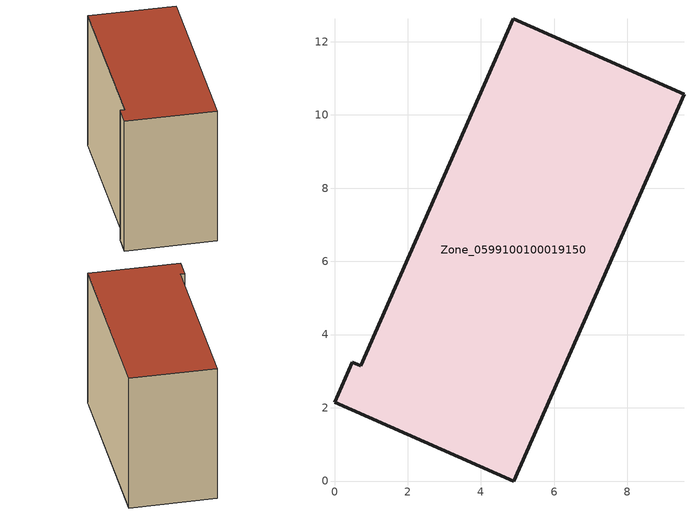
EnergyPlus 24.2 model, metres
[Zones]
Zone_0599100100019150
 floor ground (C_G): 4.9,0 0,2.15 0.48,3.25 0.71,3.15 4.88,12.62 9.55,10.57 z0
 wall outside (C_F): 4.9,0 9.55,10.57 4.88,12.62 0.71,3.15 0.48,3.25 0,2.15 4.9,0 z0:8.6
 roof outside (C_R): 0,2.15 4.9,0 9.55,10.57 4.88,12.62 0.71,3.15 0.48,3.25 z8.6
[BUILDING]
Pand.0599100100019150: North Axis=0; Terrain=City; Loads Convergence Tolerance Value=0.04; Temperature Convergence Tolerance Value=0.4; Solar Distribution=FullExterior; Maximum Number of Warmup Days=25; Minimum Number of Warmup Days=1
[Site:Location]
Rotterdam.The.Hague.AP_ZH_NLD Design_Conditions: Latitude=51.96; Longitude=4.45; Time Zone=1; Elevation=-4.5
[SITE:GROUNDTEMPERATURE:BUILDINGSURFACE]
18, 18, 18, 18, 18, 18, 18, 18, 18, 18, 18, 18
[MATERIAL] Thermal Absorptance=0.9; Solar Absorptance=0.7; Visible Absorptance=0.7
Name | Roughness | Thickness | Conductivity | Density | Specific Heat
G.TI.2015-2018 | MediumSmooth | 0.15 | 0.0428571 | 540 | 1210
F.TI.2015-2018 | Rough | 0.3 | 0.0666667 | 1920 | 840
R.TI.2015-2018 | MediumRough | 0.2 | 0.0333333 | 1500 | 1000
[CONSTRUCTION]
C_G: G.TI.2015-2018
C_F: F.TI.2015-2018
C_R: R.TI.2015-2018
[ZONE]
Zone_0599100100019150: Type=1; Multiplier=1; Ceiling Height=Autocalculate; Volume=Autocalculate; Floor Area=autocalculate; Part of Total Floor Area=Yes
[ZONEINFILTRATION:DESIGNFLOWRATE]
Infil_Zone_0599100100019150: Zone or ZoneList or Space or SpaceList=Zone_0599100100019150; Schedule=AlwaysOn; Design Flow Rate Calculation Method=Flow/Area; Flow Rate per Floor Area=0.0015; Constant Term Coefficient=1; Temperature Term Coefficient=0; Velocity Term Coefficient=0; Velocity Squared Term Coefficient=0
[HVACTEMPLATE:ZONE:IDEALLOADSAIRSYSTEM]
Zone_0599100100019150: Maximum Heating Supply Air Temperature=50; Minimum Cooling Supply Air Temperature=13; Maximum Heating Supply Air Humidity Ratio=0.0156; Minimum Cooling Supply Air Humidity Ratio=0.0077; Heating Limit=NoLimit; Cooling Limit=NoLimit; Dehumidification Control Type=ConstantSensibleHeatRatio; Cooling Sensible Heat Ratio=0.7; Dehumidification Setpoint=60; Humidification Control Type=None; Humidification Setpoint=30; Outdoor Air Method=None; Outdoor Air Flow Rate per Person=0.00944; Outdoor Air Flow Rate per Zone Floor Area=0; Outdoor Air Flow Rate per Zone=0; Demand Controlled Ventilation Type=None; Outdoor Air Economizer Type=NoEconomizer; Heat Recovery Type=None; Sensible Heat Recovery Effectiveness=0.7; Latent Heat Recovery Effectiveness=0.65
[ZONECONTROL:THERMOSTAT]
ThermostatControl_Zone_0599100100019150: Zone or ZoneList=Zone_0599100100019150; Control Type Schedule=DualSetpointControlType; Control 1=Thermostat_Zone_0599100100019150; Temperature Difference Between Cutout And Setpoint=0
[THERMOSTATSETPOINT:DUALSETPOINT]
Thermostat_Zone_0599100100019150: Heating Setpoint Temperature Schedule=HeatingSetpoint_Zone_0599100100019150; Cooling Setpoint Temperature Schedule=CoolingSetpoint_Zone_0599100100019150
[SCHEDULE:COMPACT]
HeatingSetpoint_Zone_0599100100019150: Through: 12/31, For: AllDays, Until: 24:00, 21
CoolingSetpoint_Zone_0599100100019150: Through: 12/31, For: AllDays, Until: 24:00, 24
DualSetpointControlType: Through: 12/31, For: AllDays, Until: 24:00, 4
AlwaysOn: Through: 12/31, For: AllDays, Until: 24:00, 1
